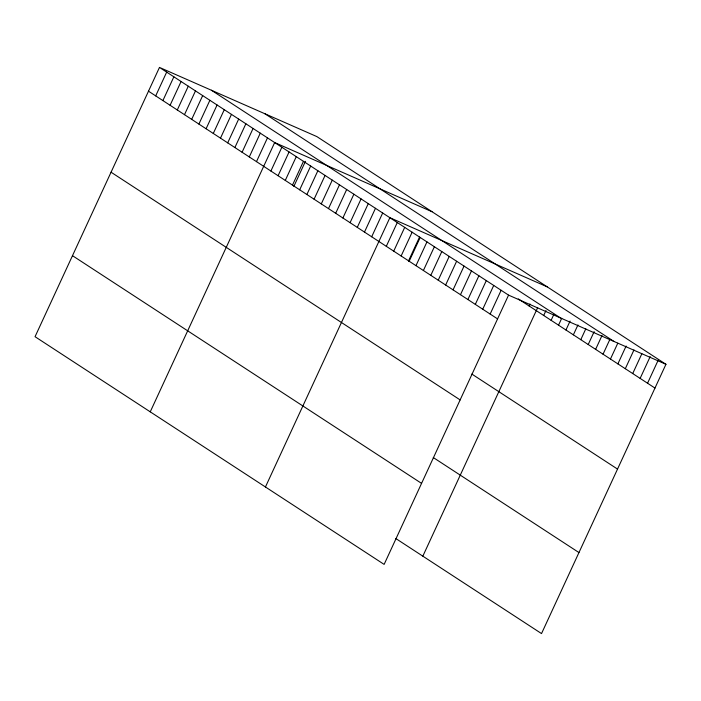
<?xml version="1.0" encoding="UTF-8"?>
<svg xmlns="http://www.w3.org/2000/svg" width="701" height="701" viewBox="0 0 701 701"><rect width="100%" height="100%" fill="white"/><g stroke="black" fill="none" stroke-linecap="round" stroke-linejoin="round"><path stroke-width="1.05" d="M159.477 67.419L35.05 336.699L384.13 564.401L508.558 295.121L159.477 67.419L316.87 136.599L665.95 364.301L541.523 633.581L395.837 538.552M155.692 95.888L166.68 72.115M162.895 100.585L173.874 76.812M170.089 105.281L181.077 81.509M177.292 109.978L188.28 86.205M184.494 114.675L195.474 90.902M191.688 119.372L202.677 95.599M198.891 124.068L209.879 100.296M206.094 128.765L217.073 104.992M213.288 133.453L224.276 109.689M220.491 138.15L231.47 114.386M227.694 142.846L238.673 119.082M234.888 147.543L245.876 123.77M242.09 152.24L253.07 128.467M249.293 156.936L260.273 133.164M256.487 161.633L267.475 137.86M150.242 411.846L274.669 142.557L432.07 211.737M270.893 171.026L281.872 147.254M278.087 175.723L289.075 151.951M285.289 180.42L296.269 156.647M292.492 185.117L303.472 161.344M293.85 186.413L305.443 161.335M299.686 189.813L310.674 166.041M306.889 194.51L317.868 170.737M314.083 199.207L325.071 175.434M321.286 203.903L332.274 180.131M328.489 208.6L339.468 184.827M335.683 213.297L346.671 189.524M342.885 217.993L353.874 194.221M350.088 222.69L361.068 198.918M357.282 227.387L368.27 203.614M364.485 232.084L375.473 208.311M371.688 236.78L382.667 213.008M265.442 486.985L389.87 217.704L547.262 286.875M386.304 246.314L397.283 222.541M393.717 251.151L404.705 227.378M401.138 255.988L412.127 232.215M408.56 260.825L419.54 237.052M409.051 261.552L420.188 237.437M415.973 265.661L426.962 241.898M423.395 270.507L434.375 246.734M430.808 275.344L441.796 251.571M438.23 280.181L449.21 256.408M445.643 285.018L456.631 261.245M453.065 289.855L464.044 266.091M460.478 294.7L471.466 270.928M467.9 299.537L478.888 275.765M475.322 304.374L486.301 280.602M482.735 309.211L493.723 285.438M490.157 314.048L501.136 290.284M529.08 305.951L529.991 303.971M422.834 556.165L537.649 307.678M543.696 315.485L545.983 310.534M551.117 320.331L553.86 314.381M558.531 325.168L561.738 318.236M565.952 330.005L570.071 321.093M573.365 334.841L577.948 324.94M580.787 339.678L585.817 328.787M588.209 344.524L594.15 331.643M595.622 349.361L602.028 335.49M603.044 354.198L609.905 339.337M610.457 359.035L617.783 343.192M617.879 363.872L626.116 346.049M625.292 368.717L633.993 349.895M632.714 373.554L641.862 353.742M640.127 378.391L650.195 356.599M647.549 383.228L658.528 359.455M508.558 295.121L665.95 364.301M264.934 113.772L614.006 341.466M211.413 90.245L560.493 317.947M518.276 298.906L654.962 388.065M148.489 91.191L497.57 318.894M471.843 374.062L617.528 469.092M111.056 172.209L460.136 399.912M433.271 457.534L578.956 552.563M72.483 255.681L421.564 483.383"/></g></svg>
